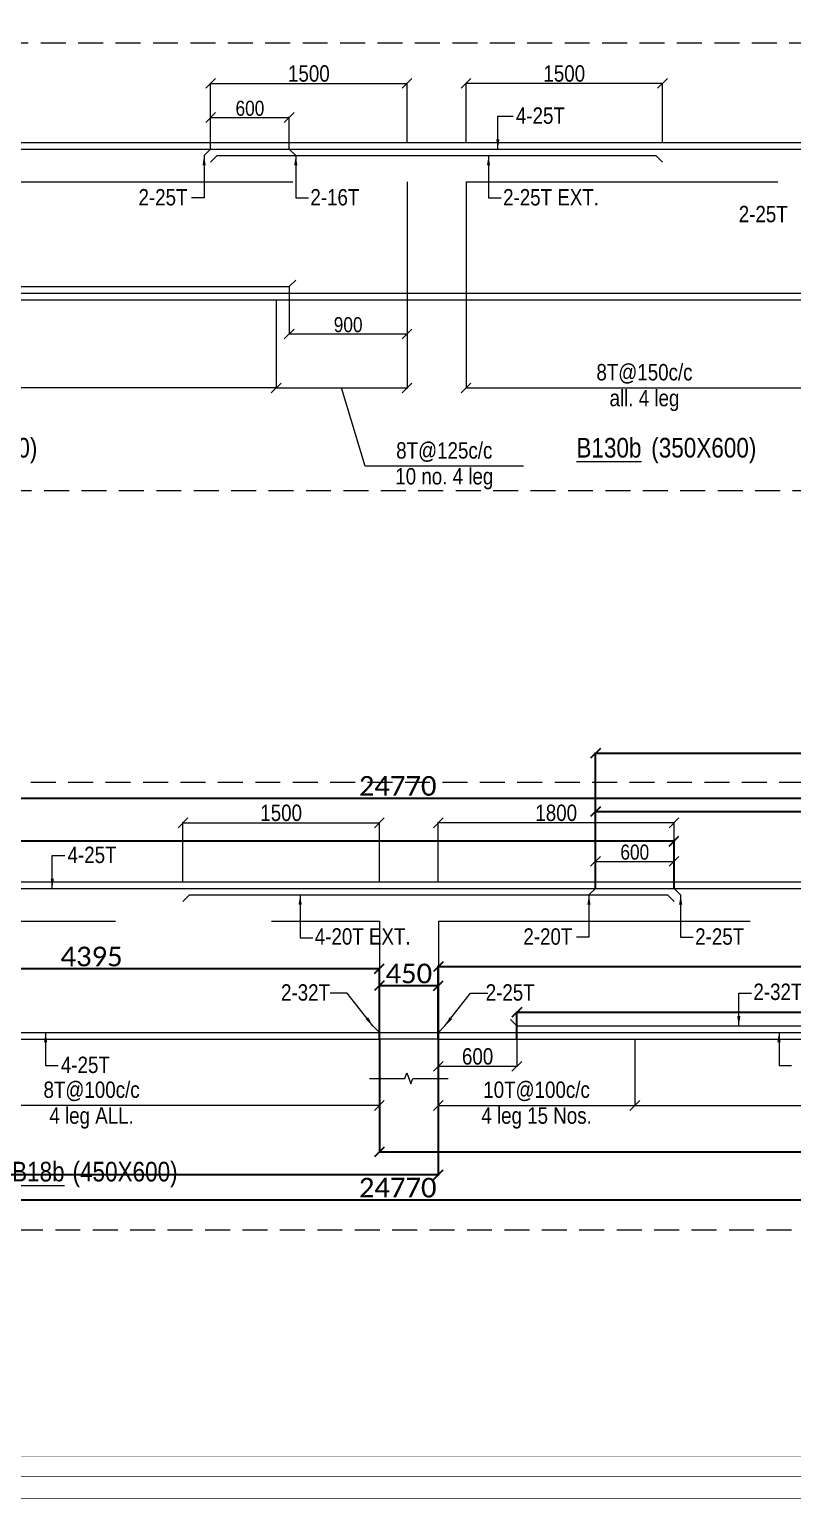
# Model space of a CAD drawing. Header units: millimetres. Extents: x 1112055 to 3390982, y -148532 to 766891.
# Drawn here: x 2976040 to 2987695, y -64434 to -42008 of the extents above; entities that cross this region are included whole.
import ezdxf
from ezdxf.enums import TextEntityAlignment as Align

# ---------------------------------------------------------------- set-up
doc = ezdxf.new("R2010")
doc.units = ezdxf.units.MM
doc.header["$PDMODE"] = 35
doc.header["$PDSIZE"] = -25
doc.linetypes.add('Hidden', pattern=[9.525, 6.35, -3.175])
for name, color, linetype, lineweight in [('B BEAM', 148, 'Continuous', 13), ('B BEAM IN LINE', 250, 'Continuous', 0), ('B STEEL', 34, 'Continuous', 15), ('B STEEL DIM', 216, 'Continuous', 13), ('B STEEL TEXT', 7, 'Continuous', 15), ('B STIRRUPS', 139, 'Continuous', 13), ('B TITLE BLOCK', 250, 'Continuous', 0), ('B-BEAM DOT', 251, 'Hidden', 9), ('B-BEAM NO', 215, 'Continuous', 18), ('B-COL', 1, 'Continuous', 35)]:
    doc.layers.add(name, color=color, linetype=linetype, lineweight=lineweight)
doc.styles.add('Cali', font='calibri.ttf')
doc.styles.add('SWINC', font='swissc.ttf')
doc.dimstyles.new('BHOOMI', dxfattribs={"dimtxt": 230, "dimasz": 150, "dimexe": 10, "dimexo": 0, "dimgap": 25, "dimtad": 1, "dimdec": 0, "dimzin": 0, "dimdsep": 46, "dimtxsty": 'SWINC', "dimblk": 'OBLIQUE', "dimcen": 0.09, "dimclrd": 250, "dimclre": 250, "dimclrt": 256, "dimaunit": 1, "dimadec": 3, "dimazin": 0, "dimtfac": 1, "dimtdec": 0, "dimtofl": 0, "dimtmove": 1, "dimatfit": 3, "dimfxl": 100, "dimtolj": 1, "dimtzin": 0, "dimlwd": 9, "dimlwe": 5, "dimarcsym": 0})

# ---------------------------------------------------------------- blocks, each defined once
blk = doc.blocks.new('_Oblique')
at = {"color": 0, "linetype": 'ByBlock', "lineweight": -2}
blk.add_line((-0.5, -0.5), (0.5, 0.5), dxfattribs=at)
blk = doc.blocks.new('*D6064')
at = {"layer": 'B STEEL DIM', "lineweight": 5, "transparency": 16777216}
for p, q in [((2978385, -55019), (2978385, -54108)), ((2981385, -55019), (2981385, -54108))]:
    blk.add_line(p, q, dxfattribs=at)
at = {"layer": 'B STEEL DIM', "lineweight": 9, "transparency": 16777216}
blk.add_line((2978385, -54118), (2981385, -54118), dxfattribs=at)
at = {"layer": 'Defpoints', "color": 0, "lineweight": 40, "transparency": 16777216}
for p in [(2981385, -54118), (2978385, -55019), (2981385, -55019)]:
    blk.add_point(p, dxfattribs=at)
at = {"layer": 'B STEEL DIM', "lineweight": 9, "transparency": 16777216, "xscale": 150, "yscale": 150, "zscale": 150, "rotation": 180}
blk.add_blockref('_Oblique', (2978385, -54118), dxfattribs=at)
at = {"layer": 'B STEEL DIM', "lineweight": 9, "transparency": 16777216, "xscale": 150, "yscale": 150, "zscale": 150}
blk.add_blockref('_Oblique', (2981385, -54118), dxfattribs=at)
at = {"layer": 'B STEEL DIM', "transparency": 16777216, "insert": (2979885, -53968), "char_height": 250, "attachment_point": 5, "style": 'SWINC'}
blk.add_mtext('\\A1;1500', dxfattribs=at)
blk = doc.blocks.new('*D6065')
at = {"layer": 'B STEEL DIM', "lineweight": 5, "transparency": 16777216}
for p, q in [((2982285, -55019), (2982285, -54108)), ((2985885, -55019), (2985885, -54108))]:
    blk.add_line(p, q, dxfattribs=at)
at = {"layer": 'B STEEL DIM', "lineweight": 9, "transparency": 16777216}
blk.add_line((2985885, -54118), (2982285, -54118), dxfattribs=at)
at = {"layer": 'Defpoints', "color": 0, "lineweight": 40, "transparency": 16777216}
for p in [(2982285, -54118), (2982285, -55019), (2985885, -55019)]:
    blk.add_point(p, dxfattribs=at)
at = {"layer": 'B STEEL DIM', "lineweight": 9, "transparency": 16777216, "xscale": 150, "yscale": 150, "zscale": 150, "rotation": 180}
blk.add_blockref('_Oblique', (2982285, -54118), dxfattribs=at)
at = {"layer": 'B STEEL DIM', "lineweight": 9, "transparency": 16777216, "xscale": 150, "yscale": 150, "zscale": 150}
blk.add_blockref('_Oblique', (2985885, -54118), dxfattribs=at)
at = {"layer": 'B STEEL DIM', "transparency": 16777216, "insert": (2984085, -53968), "char_height": 250, "attachment_point": 5, "style": 'SWINC'}
blk.add_mtext('\\A1;1800', dxfattribs=at)
blk = doc.blocks.new('*D6066')
at = {"layer": 'B STEEL DIM', "lineweight": 5, "transparency": 16777216}
for p, q in [((2984685, -55119), (2984685, -54698)), ((2985885, -55119), (2985885, -54698))]:
    blk.add_line(p, q, dxfattribs=at)
at = {"layer": 'B STEEL DIM', "lineweight": 9, "transparency": 16777216}
blk.add_line((2984685, -54708), (2985885, -54708), dxfattribs=at)
at = {"layer": 'Defpoints', "color": 0, "lineweight": 40, "transparency": 16777216}
for p in [(2985885, -54708), (2984685, -55119), (2985885, -55119)]:
    blk.add_point(p, dxfattribs=at)
at = {"layer": 'B STEEL DIM', "lineweight": 9, "transparency": 16777216, "xscale": 150, "yscale": 150, "zscale": 150, "rotation": 180}
blk.add_blockref('_Oblique', (2984685, -54708), dxfattribs=at)
at = {"layer": 'B STEEL DIM', "lineweight": 9, "transparency": 16777216, "xscale": 150, "yscale": 150, "zscale": 150}
blk.add_blockref('_Oblique', (2985885, -54708), dxfattribs=at)
at = {"layer": 'B STEEL DIM', "transparency": 16777216, "insert": (2985285, -54568), "char_height": 230, "attachment_point": 5, "style": 'SWINC'}
blk.add_mtext('\\A1;600', dxfattribs=at)
blk = doc.blocks.new('*D6561')
at = {"layer": 'B STEEL DIM', "lineweight": 5, "transparency": 16777216}
for p, q in [((2983485, -57219), (2983485, -57846)), ((2982285, -57419), (2982285, -57846))]:
    blk.add_line(p, q, dxfattribs=at)
at = {"layer": 'B STEEL DIM', "lineweight": 9, "transparency": 16777216}
blk.add_line((2983485, -57836), (2982285, -57836), dxfattribs=at)
at = {"layer": 'Defpoints', "color": 0, "lineweight": 40, "transparency": 16777216}
for p in [(2983485, -57219), (2982285, -57419), (2982285, -57836)]:
    blk.add_point(p, dxfattribs=at)
at = {"layer": 'B STEEL DIM', "lineweight": 9, "transparency": 16777216, "xscale": 150, "yscale": 150, "zscale": 150, "rotation": 180}
blk.add_blockref('_Oblique', (2982285, -57836), dxfattribs=at)
at = {"layer": 'B STEEL DIM', "lineweight": 9, "transparency": 16777216, "xscale": 150, "yscale": 150, "zscale": 150}
blk.add_blockref('_Oblique', (2983485, -57836), dxfattribs=at)
at = {"layer": 'B STEEL DIM', "transparency": 16777216, "insert": (2982885, -57686), "char_height": 250, "attachment_point": 5, "style": 'SWINC'}
blk.add_mtext('\\A1;600', dxfattribs=at)
blk = doc.blocks.new('*D6568')
at = {"layer": 'B STIRRUPS', "color": 250, "lineweight": 0, "transparency": 16777216}
for p, q in [((2985285, -57419), (2985285, -58443)), ((2992985, -57419), (2992985, -58443)), ((2985285, -58433), (2992985, -58433))]:
    blk.add_line(p, q, dxfattribs=at)
at = {"layer": 'Defpoints', "color": 0, "lineweight": 40, "transparency": 16777216}
for p in [(2985285, -57419), (2992985, -57419), (2992985, -58433)]:
    blk.add_point(p, dxfattribs=at)
at = {"layer": 'B STIRRUPS', "color": 250, "lineweight": 0, "transparency": 16777216, "xscale": 150, "yscale": 150, "zscale": 150, "rotation": 180}
blk.add_blockref('_Oblique', (2985285, -58433), dxfattribs=at)
at = {"layer": 'B STIRRUPS', "color": 250, "lineweight": 0, "transparency": 16777216, "xscale": 150, "yscale": 150, "zscale": 150}
blk.add_blockref('_Oblique', (2992985, -58433), dxfattribs=at)
at = {"layer": 'B STIRRUPS', "transparency": 16777216, "char_height": 250, "attachment_point": 5, "style": 'SWINC'}
for s, insert in [('\\A1;10T@150c/c', (2989135, -58218)), ('4- Legg. Rest.', (2989135, -58625))]:
    blk.add_mtext(s, dxfattribs=dict(at, insert=insert))
blk = doc.blocks.new('*D6569')
at = {"layer": 'B STIRRUPS', "color": 250, "lineweight": 0, "transparency": 16777216}
for p, q in [((2982285, -57419), (2982285, -58443)), ((2985285, -57419), (2985285, -58443)), ((2982285, -58433), (2985285, -58433))]:
    blk.add_line(p, q, dxfattribs=at)
at = {"layer": 'Defpoints', "color": 0, "lineweight": 40, "transparency": 16777216}
for p in [(2982285, -57419), (2985285, -57419), (2985285, -58433)]:
    blk.add_point(p, dxfattribs=at)
at = {"layer": 'B STIRRUPS', "color": 250, "lineweight": 0, "transparency": 16777216, "xscale": 150, "yscale": 150, "zscale": 150, "rotation": 180}
blk.add_blockref('_Oblique', (2982285, -58433), dxfattribs=at)
at = {"layer": 'B STIRRUPS', "color": 250, "lineweight": 0, "transparency": 16777216, "xscale": 150, "yscale": 150, "zscale": 150}
blk.add_blockref('_Oblique', (2985285, -58433), dxfattribs=at)
at = {"layer": 'B STIRRUPS', "transparency": 16777216, "char_height": 250, "attachment_point": 5, "style": 'SWINC'}
for s, insert in [('\\A1;10T@100c/c', (2983785, -58218)), ('4 leg 15 Nos.', (2983785, -58625))]:
    blk.add_mtext(s, dxfattribs=dict(at, insert=insert))
blk = doc.blocks.new('*D6571')
at = {"layer": 'B STIRRUPS', "color": 250, "lineweight": 0, "transparency": 16777216}
for p, q in [((2972595, -57419), (2972595, -58443)), ((2981385, -57419), (2981385, -58443)), ((2981385, -58433), (2972595, -58433))]:
    blk.add_line(p, q, dxfattribs=at)
at = {"layer": 'Defpoints', "color": 0, "lineweight": 40, "transparency": 16777216}
for p in [(2972595, -57419), (2981385, -57419), (2972595, -58433)]:
    blk.add_point(p, dxfattribs=at)
at = {"layer": 'B STIRRUPS', "color": 250, "lineweight": 0, "transparency": 16777216, "xscale": 150, "yscale": 150, "zscale": 150, "rotation": 180}
blk.add_blockref('_Oblique', (2972595, -58433), dxfattribs=at)
at = {"layer": 'B STIRRUPS', "color": 250, "lineweight": 0, "transparency": 16777216, "xscale": 150, "yscale": 150, "zscale": 150}
blk.add_blockref('_Oblique', (2981385, -58433), dxfattribs=at)
at = {"layer": 'B STIRRUPS', "transparency": 16777216, "char_height": 250, "attachment_point": 5, "style": 'SWINC'}
for s, insert in [('\\A1;8T@100c/c', (2976990, -58218)), ('4 leg ALL.', (2976990, -58625))]:
    blk.add_mtext(s, dxfattribs=dict(at, insert=insert))
blk = doc.blocks.new('*D6592')
at = {"layer": 'B STEEL DIM', "lineweight": 5, "transparency": 16777216}
for p, q in [((2980008, -45934), (2980008, -46667)), ((2981808, -46134), (2981808, -46667))]:
    blk.add_line(p, q, dxfattribs=at)
at = {"layer": 'B STEEL DIM', "lineweight": 9, "transparency": 16777216}
blk.add_line((2980008, -46657), (2981808, -46657), dxfattribs=at)
at = {"layer": 'Defpoints', "color": 0, "lineweight": 40, "transparency": 16777216}
for p in [(2980008, -45934), (2981808, -46134), (2981808, -46657)]:
    blk.add_point(p, dxfattribs=at)
at = {"layer": 'B STEEL DIM', "lineweight": 9, "transparency": 16777216, "xscale": 150, "yscale": 150, "zscale": 150, "rotation": 180}
blk.add_blockref('_Oblique', (2980008, -46657), dxfattribs=at)
at = {"layer": 'B STEEL DIM', "lineweight": 9, "transparency": 16777216, "xscale": 150, "yscale": 150, "zscale": 150}
blk.add_blockref('_Oblique', (2981808, -46657), dxfattribs=at)
at = {"layer": 'B STEEL DIM', "transparency": 16777216, "insert": (2980908, -46517), "char_height": 230, "attachment_point": 5, "style": 'SWINC'}
blk.add_mtext('\\A1;900', dxfattribs=at)
blk = doc.blocks.new('*D6596')
at = {"layer": 'B STEEL DIM', "lineweight": 5, "transparency": 16777216}
for p, q in [((2978808, -43735), (2978808, -42823)), ((2981808, -43735), (2981808, -42823))]:
    blk.add_line(p, q, dxfattribs=at)
at = {"layer": 'B STEEL DIM', "lineweight": 9, "transparency": 16777216}
blk.add_line((2978808, -42833), (2981808, -42833), dxfattribs=at)
at = {"layer": 'Defpoints', "color": 0, "lineweight": 40, "transparency": 16777216}
for p in [(2981808, -42833), (2978808, -43735), (2981808, -43735)]:
    blk.add_point(p, dxfattribs=at)
at = {"layer": 'B STEEL DIM', "lineweight": 9, "transparency": 16777216, "xscale": 150, "yscale": 150, "zscale": 150, "rotation": 180}
blk.add_blockref('_Oblique', (2978808, -42833), dxfattribs=at)
at = {"layer": 'B STEEL DIM', "lineweight": 9, "transparency": 16777216, "xscale": 150, "yscale": 150, "zscale": 150}
blk.add_blockref('_Oblique', (2981808, -42833), dxfattribs=at)
at = {"layer": 'B STEEL DIM', "transparency": 16777216, "insert": (2980308, -42683), "char_height": 250, "attachment_point": 5, "style": 'SWINC'}
blk.add_mtext('\\A1;1500', dxfattribs=at)
blk = doc.blocks.new('*D6597')
at = {"layer": 'B STEEL DIM', "lineweight": 5, "transparency": 16777216}
for p, q in [((2978808, -43835), (2978808, -43344)), ((2980008, -43835), (2980008, -43344))]:
    blk.add_line(p, q, dxfattribs=at)
at = {"layer": 'B STEEL DIM', "lineweight": 9, "transparency": 16777216}
blk.add_line((2978808, -43354), (2980008, -43354), dxfattribs=at)
at = {"layer": 'Defpoints', "color": 0, "lineweight": 40, "transparency": 16777216}
for p in [(2980008, -43354), (2978808, -43835), (2980008, -43835)]:
    blk.add_point(p, dxfattribs=at)
at = {"layer": 'B STEEL DIM', "lineweight": 9, "transparency": 16777216, "xscale": 150, "yscale": 150, "zscale": 150, "rotation": 180}
blk.add_blockref('_Oblique', (2978808, -43354), dxfattribs=at)
at = {"layer": 'B STEEL DIM', "lineweight": 9, "transparency": 16777216, "xscale": 150, "yscale": 150, "zscale": 150}
blk.add_blockref('_Oblique', (2980008, -43354), dxfattribs=at)
at = {"layer": 'B STEEL DIM', "transparency": 16777216, "insert": (2979408, -43214), "char_height": 230, "attachment_point": 5, "style": 'SWINC'}
blk.add_mtext('\\A1;600', dxfattribs=at)
blk = doc.blocks.new('*D6608')
at = {"layer": 'B STIRRUPS', "color": 250, "lineweight": 0, "transparency": 16777216}
for p, q in [((2979808, -46135), (2979808, -47492)), ((2981808, -46135), (2981808, -47492)), ((2979808, -47482), (2981808, -47482)), ((2981167, -48676), (2980808, -47482)), ((2983586, -48676), (2981167, -48676))]:
    blk.add_line(p, q, dxfattribs=at)
at = {"layer": 'Defpoints', "color": 0, "lineweight": 40, "transparency": 16777216}
for p in [(2979808, -46135), (2981808, -46135), (2981808, -47482)]:
    blk.add_point(p, dxfattribs=at)
at = {"layer": 'B STIRRUPS', "color": 250, "lineweight": 0, "transparency": 16777216, "xscale": 150, "yscale": 150, "zscale": 150, "rotation": 180}
blk.add_blockref('_Oblique', (2979808, -47482), dxfattribs=at)
at = {"layer": 'B STIRRUPS', "color": 250, "lineweight": 0, "transparency": 16777216, "xscale": 150, "yscale": 150, "zscale": 150}
blk.add_blockref('_Oblique', (2981808, -47482), dxfattribs=at)
at = {"layer": 'B STIRRUPS', "transparency": 16777216, "char_height": 250, "attachment_point": 5, "style": 'SWINC'}
for s, insert in [('\\A1;8T@125c/c', (2982376, -48460)), ('10 no. 4 leg', (2982376, -48867))]:
    blk.add_mtext(s, dxfattribs=dict(at, insert=insert))
blk = doc.blocks.new('*D6609')
at = {"layer": 'B STIRRUPS', "color": 250, "lineweight": 0, "transparency": 16777216}
for p, q in [((2970156, -46135), (2970156, -47492)), ((2979808, -46135), (2979808, -47492)), ((2979808, -47482), (2970156, -47482))]:
    blk.add_line(p, q, dxfattribs=at)
at = {"layer": 'Defpoints', "color": 0, "lineweight": 40, "transparency": 16777216}
for p in [(2970156, -46135), (2979808, -46135), (2970156, -47482)]:
    blk.add_point(p, dxfattribs=at)
at = {"layer": 'B STIRRUPS', "color": 250, "lineweight": 0, "transparency": 16777216, "xscale": 150, "yscale": 150, "zscale": 150, "rotation": 180}
blk.add_blockref('_Oblique', (2970156, -47482), dxfattribs=at)
at = {"layer": 'B STIRRUPS', "color": 250, "lineweight": 0, "transparency": 16777216, "xscale": 150, "yscale": 150, "zscale": 150}
blk.add_blockref('_Oblique', (2979808, -47482), dxfattribs=at)
at = {"layer": 'B STIRRUPS', "transparency": 16777216, "char_height": 250, "attachment_point": 5, "style": 'SWINC'}
for s, insert in [('\\A1;8T@200c/c', (2974982, -47266)), ('rest. 4 leg', (2974982, -47673))]:
    blk.add_mtext(s, dxfattribs=dict(at, insert=insert))
blk = doc.blocks.new('*D6610')
at = {"layer": 'B STIRRUPS', "color": 250, "lineweight": 0, "transparency": 16777216}
for p, q in [((2982708, -46135), (2982708, -47492)), ((2988158, -46135), (2988158, -47492)), ((2982708, -47482), (2988158, -47482))]:
    blk.add_line(p, q, dxfattribs=at)
at = {"layer": 'Defpoints', "color": 0, "lineweight": 40, "transparency": 16777216}
for p in [(2982708, -46135), (2988158, -46135), (2988158, -47482)]:
    blk.add_point(p, dxfattribs=at)
at = {"layer": 'B STIRRUPS', "color": 250, "lineweight": 0, "transparency": 16777216, "xscale": 150, "yscale": 150, "zscale": 150, "rotation": 180}
blk.add_blockref('_Oblique', (2982708, -47482), dxfattribs=at)
at = {"layer": 'B STIRRUPS', "color": 250, "lineweight": 0, "transparency": 16777216, "xscale": 150, "yscale": 150, "zscale": 150}
blk.add_blockref('_Oblique', (2988158, -47482), dxfattribs=at)
at = {"layer": 'B STIRRUPS', "transparency": 16777216, "char_height": 250, "attachment_point": 5, "style": 'SWINC'}
for s, insert in [('\\A1;8T@150c/c', (2985433, -47266)), ('all. 4 leg', (2985433, -47673))]:
    blk.add_mtext(s, dxfattribs=dict(at, insert=insert))
blk = doc.blocks.new('*D6611')
at = {"layer": 'B STEEL DIM', "lineweight": 5, "transparency": 16777216}
for p, q in [((2982708, -43735), (2982708, -42823)), ((2985708, -43735), (2985708, -42823))]:
    blk.add_line(p, q, dxfattribs=at)
at = {"layer": 'B STEEL DIM', "lineweight": 9, "transparency": 16777216}
blk.add_line((2985708, -42833), (2982708, -42833), dxfattribs=at)
at = {"layer": 'Defpoints', "color": 0, "lineweight": 40, "transparency": 16777216}
for p in [(2982708, -42833), (2982708, -43735), (2985708, -43735)]:
    blk.add_point(p, dxfattribs=at)
at = {"layer": 'B STEEL DIM', "lineweight": 9, "transparency": 16777216, "xscale": 150, "yscale": 150, "zscale": 150, "rotation": 180}
blk.add_blockref('_Oblique', (2982708, -42833), dxfattribs=at)
at = {"layer": 'B STEEL DIM', "lineweight": 9, "transparency": 16777216, "xscale": 150, "yscale": 150, "zscale": 150}
blk.add_blockref('_Oblique', (2985708, -42833), dxfattribs=at)
at = {"layer": 'B STEEL DIM', "transparency": 16777216, "insert": (2984208, -42683), "char_height": 250, "attachment_point": 5, "style": 'SWINC'}
blk.add_mtext('\\A1;1500', dxfattribs=at)
blk = doc.blocks.new('*D6317')
at = {"layer": 'Defpoints', "color": 3, "linetype": 'Hidden', "lineweight": 30, "ltscale": 1000, "transparency": 16777216}
for p, q in [((2956895, -57419), (2956895, -59883)), ((3006435, -57419), (3006435, -59883))]:
    blk.add_line(p, q, dxfattribs=at)
at = {"layer": 'Defpoints', "color": 3, "lineweight": 30, "ltscale": 1000, "transparency": 16777216}
blk.add_line((2956895, -59873), (3006435, -59873), dxfattribs=at)
at = {"layer": 'Defpoints', "color": 0, "lineweight": 40, "transparency": 16777216}
for p in [(2956895, -57419), (3006435, -57419), (3006435, -59873)]:
    blk.add_point(p, dxfattribs=at)
at = {"layer": 'Defpoints', "color": 3, "lineweight": 30, "transparency": 16777216, "xscale": 150, "yscale": 150, "zscale": 150, "rotation": 180}
blk.add_blockref('_Oblique', (2956895, -59873), dxfattribs=at)
at = {"layer": 'Defpoints', "color": 3, "lineweight": 30, "transparency": 16777216, "xscale": 150, "yscale": 150, "zscale": 150}
blk.add_blockref('_Oblique', (3006435, -59873), dxfattribs=at)
at = {"layer": 'Defpoints', "color": 3, "lineweight": 50, "transparency": 16777216, "insert": (2981665, -59689), "char_height": 300, "attachment_point": 5, "style": 'Cali'}
blk.add_mtext('\\A1;24770', dxfattribs=at)
blk = doc.blocks.new('*D6322')
at = {"layer": 'Defpoints', "color": 3, "linetype": 'Hidden', "lineweight": 30, "ltscale": 1000, "transparency": 16777216}
for p, q in [((2972595, -57419), (2972595, -56335)), ((2981385, -57419), (2981385, -56335))]:
    blk.add_line(p, q, dxfattribs=at)
at = {"layer": 'Defpoints', "color": 3, "lineweight": 30, "ltscale": 1000, "transparency": 16777216}
blk.add_line((2972595, -56345), (2981385, -56345), dxfattribs=at)
at = {"layer": 'Defpoints', "color": 0, "lineweight": 40, "transparency": 16777216}
for p in [(2981385, -56345), (2972595, -57419), (2981385, -57419)]:
    blk.add_point(p, dxfattribs=at)
at = {"layer": 'Defpoints', "color": 3, "lineweight": 30, "transparency": 16777216, "xscale": 150, "yscale": 150, "zscale": 150, "rotation": 180}
blk.add_blockref('_Oblique', (2972595, -56345), dxfattribs=at)
at = {"layer": 'Defpoints', "color": 3, "lineweight": 30, "transparency": 16777216, "xscale": 150, "yscale": 150, "zscale": 150}
blk.add_blockref('_Oblique', (2981385, -56345), dxfattribs=at)
at = {"layer": 'Defpoints', "color": 3, "lineweight": 50, "transparency": 16777216, "insert": (2976990, -56161), "char_height": 300, "attachment_point": 5, "style": 'Cali'}
blk.add_mtext('\\A1;4395', dxfattribs=at)
blk = doc.blocks.new('*D6323')
at = {"layer": 'Defpoints', "color": 3, "linetype": 'Hidden', "lineweight": 30, "ltscale": 1000, "transparency": 16777216}
for p, q in [((2956895, -57419), (2956895, -59500)), ((2982285, -57419), (2982285, -59500))]:
    blk.add_line(p, q, dxfattribs=at)
at = {"layer": 'Defpoints', "color": 3, "lineweight": 30, "ltscale": 1000, "transparency": 16777216}
blk.add_line((2982285, -59490), (2956895, -59490), dxfattribs=at)
at = {"layer": 'Defpoints', "color": 0, "lineweight": 40, "transparency": 16777216}
for p in [(2956895, -57419), (2982285, -57419), (2956895, -59490)]:
    blk.add_point(p, dxfattribs=at)
at = {"layer": 'Defpoints', "color": 3, "lineweight": 30, "transparency": 16777216, "xscale": 150, "yscale": 150, "zscale": 150, "rotation": 180}
blk.add_blockref('_Oblique', (2956895, -59490), dxfattribs=at)
at = {"layer": 'Defpoints', "color": 3, "lineweight": 30, "transparency": 16777216, "xscale": 150, "yscale": 150, "zscale": 150}
blk.add_blockref('_Oblique', (2982285, -59490), dxfattribs=at)
at = {"layer": 'Defpoints', "color": 3, "lineweight": 50, "transparency": 16777216, "insert": (2969590, -59307), "char_height": 300, "attachment_point": 5, "style": 'Cali'}
blk.add_mtext('\\A1;12695', dxfattribs=at)
blk = doc.blocks.new('*D6324')
at = {"layer": 'Defpoints', "color": 3, "linetype": 'Hidden', "lineweight": 30, "ltscale": 1000, "transparency": 16777216}
for p, q in [((2981385, -57419), (2981385, -59153)), ((3006435, -57419), (3006435, -59153))]:
    blk.add_line(p, q, dxfattribs=at)
at = {"layer": 'Defpoints', "color": 3, "lineweight": 30, "ltscale": 1000, "transparency": 16777216}
blk.add_line((2981385, -59143), (3006435, -59143), dxfattribs=at)
at = {"layer": 'Defpoints', "color": 0, "lineweight": 40, "transparency": 16777216}
for p in [(2981385, -57419), (3006435, -57419), (3006435, -59143)]:
    blk.add_point(p, dxfattribs=at)
at = {"layer": 'Defpoints', "color": 3, "lineweight": 30, "transparency": 16777216, "xscale": 150, "yscale": 150, "zscale": 150, "rotation": 180}
blk.add_blockref('_Oblique', (2981385, -59143), dxfattribs=at)
at = {"layer": 'Defpoints', "color": 3, "lineweight": 30, "transparency": 16777216, "xscale": 150, "yscale": 150, "zscale": 150}
blk.add_blockref('_Oblique', (3006435, -59143), dxfattribs=at)
at = {"layer": 'Defpoints', "color": 3, "lineweight": 50, "transparency": 16777216, "insert": (2993910, -58959), "char_height": 300, "attachment_point": 5, "style": 'Cali'}
blk.add_mtext('\\A1;12525', dxfattribs=at)
blk = doc.blocks.new('*D6325')
at = {"layer": 'Defpoints', "color": 3, "linetype": 'Hidden', "lineweight": 30, "ltscale": 1000, "transparency": 16777216}
for p, q in [((2981385, -57419), (2981385, -56594)), ((2982285, -57419), (2982285, -56594))]:
    blk.add_line(p, q, dxfattribs=at)
at = {"layer": 'Defpoints', "color": 3, "lineweight": 30, "ltscale": 1000, "transparency": 16777216}
blk.add_line((2981385, -56604), (2982285, -56604), dxfattribs=at)
at = {"layer": 'Defpoints', "color": 0, "lineweight": 40, "transparency": 16777216}
for p in [(2982285, -56604), (2981385, -57419), (2982285, -57419)]:
    blk.add_point(p, dxfattribs=at)
at = {"layer": 'Defpoints', "color": 3, "lineweight": 30, "transparency": 16777216, "xscale": 150, "yscale": 150, "zscale": 150, "rotation": 180}
blk.add_blockref('_Oblique', (2981385, -56604), dxfattribs=at)
at = {"layer": 'Defpoints', "color": 3, "lineweight": 30, "transparency": 16777216, "xscale": 150, "yscale": 150, "zscale": 150}
blk.add_blockref('_Oblique', (2982285, -56604), dxfattribs=at)
at = {"layer": 'Defpoints', "color": 3, "lineweight": 50, "transparency": 16777216, "insert": (2981835, -56420), "char_height": 300, "attachment_point": 5, "style": 'Cali'}
blk.add_mtext('\\A1;450', dxfattribs=at)
blk = doc.blocks.new('*D6326')
at = {"layer": 'Defpoints', "color": 3, "linetype": 'Hidden', "lineweight": 30, "ltscale": 1000, "transparency": 16777216}
for p, q in [((2982285, -57419), (2982285, -56304)), ((2995985, -57419), (2995985, -56304))]:
    blk.add_line(p, q, dxfattribs=at)
at = {"layer": 'Defpoints', "color": 3, "lineweight": 30, "ltscale": 1000, "transparency": 16777216}
blk.add_line((2982285, -56314), (2995985, -56314), dxfattribs=at)
at = {"layer": 'Defpoints', "color": 0, "lineweight": 40, "transparency": 16777216}
for p in [(2995985, -56314), (2982285, -57419), (2995985, -57419)]:
    blk.add_point(p, dxfattribs=at)
at = {"layer": 'Defpoints', "color": 3, "lineweight": 30, "transparency": 16777216, "xscale": 150, "yscale": 150, "zscale": 150, "rotation": 180}
blk.add_blockref('_Oblique', (2982285, -56314), dxfattribs=at)
at = {"layer": 'Defpoints', "color": 3, "lineweight": 30, "transparency": 16777216, "xscale": 150, "yscale": 150, "zscale": 150}
blk.add_blockref('_Oblique', (2995985, -56314), dxfattribs=at)
at = {"layer": 'Defpoints', "color": 3, "lineweight": 50, "transparency": 16777216, "insert": (2989135, -56130), "char_height": 300, "attachment_point": 5, "style": 'Cali'}
blk.add_mtext('\\A1;6850', dxfattribs=at)
blk = doc.blocks.new('*D6327')
at = {"layer": 'Defpoints', "color": 3, "linetype": 'Hidden', "lineweight": 30, "ltscale": 1000, "transparency": 16777216}
for p, q in [((2983485, -57419), (2983485, -57002)), ((2994785, -57419), (2994785, -57002))]:
    blk.add_line(p, q, dxfattribs=at)
at = {"layer": 'Defpoints', "color": 3, "lineweight": 30, "ltscale": 1000, "transparency": 16777216}
blk.add_line((2994785, -57012), (2983485, -57012), dxfattribs=at)
at = {"layer": 'Defpoints', "color": 0, "lineweight": 40, "transparency": 16777216}
for p in [(2983485, -57012), (2983485, -57419), (2994785, -57419)]:
    blk.add_point(p, dxfattribs=at)
at = {"layer": 'Defpoints', "color": 3, "lineweight": 30, "transparency": 16777216, "xscale": 150, "yscale": 150, "zscale": 150, "rotation": 180}
blk.add_blockref('_Oblique', (2983485, -57012), dxfattribs=at)
at = {"layer": 'Defpoints', "color": 3, "lineweight": 30, "transparency": 16777216, "xscale": 150, "yscale": 150, "zscale": 150}
blk.add_blockref('_Oblique', (2994785, -57012), dxfattribs=at)
at = {"layer": 'Defpoints', "color": 3, "lineweight": 50, "transparency": 16777216, "insert": (2989135, -56828), "char_height": 300, "attachment_point": 5, "style": 'Cali'}
blk.add_mtext('\\A1;5650', dxfattribs=at)
blk = doc.blocks.new('*D6331')
at = {"layer": 'Defpoints', "color": 3, "linetype": 'Hidden', "lineweight": 30, "ltscale": 1000, "transparency": 16777216}
for p, q in [((2956895, -55019), (2956895, -53731)), ((3006435, -55019), (3006435, -53731))]:
    blk.add_line(p, q, dxfattribs=at)
at = {"layer": 'Defpoints', "color": 3, "lineweight": 30, "ltscale": 1000, "transparency": 16777216}
blk.add_line((2956895, -53741), (3006435, -53741), dxfattribs=at)
at = {"layer": 'Defpoints', "color": 0, "lineweight": 40, "transparency": 16777216}
for p in [(3006435, -53741), (2956895, -55019), (3006435, -55019)]:
    blk.add_point(p, dxfattribs=at)
at = {"layer": 'Defpoints', "color": 3, "lineweight": 30, "transparency": 16777216, "xscale": 150, "yscale": 150, "zscale": 150, "rotation": 180}
blk.add_blockref('_Oblique', (2956895, -53741), dxfattribs=at)
at = {"layer": 'Defpoints', "color": 3, "lineweight": 30, "transparency": 16777216, "xscale": 150, "yscale": 150, "zscale": 150}
blk.add_blockref('_Oblique', (3006435, -53741), dxfattribs=at)
at = {"layer": 'Defpoints', "color": 3, "lineweight": 50, "transparency": 16777216, "insert": (2981665, -53557), "char_height": 300, "attachment_point": 5, "style": 'Cali'}
blk.add_mtext('\\A1;24770', dxfattribs=at)
blk = doc.blocks.new('*D6332')
at = {"layer": 'Defpoints', "color": 3, "linetype": 'Hidden', "lineweight": 30, "ltscale": 1000, "transparency": 16777216}
for p, q in [((2984685, -55019), (2984685, -53939)), ((2993585, -55019), (2993585, -53939))]:
    blk.add_line(p, q, dxfattribs=at)
at = {"layer": 'Defpoints', "color": 3, "lineweight": 30, "ltscale": 1000, "transparency": 16777216}
blk.add_line((2993585, -53949), (2984685, -53949), dxfattribs=at)
at = {"layer": 'Defpoints', "color": 0, "lineweight": 40, "transparency": 16777216}
for p in [(2984685, -53949), (2984685, -55019), (2993585, -55019)]:
    blk.add_point(p, dxfattribs=at)
at = {"layer": 'Defpoints', "color": 3, "lineweight": 30, "transparency": 16777216, "xscale": 150, "yscale": 150, "zscale": 150, "rotation": 180}
blk.add_blockref('_Oblique', (2984685, -53949), dxfattribs=at)
at = {"layer": 'Defpoints', "color": 3, "lineweight": 30, "transparency": 16777216, "xscale": 150, "yscale": 150, "zscale": 150}
blk.add_blockref('_Oblique', (2993585, -53949), dxfattribs=at)
at = {"layer": 'Defpoints', "color": 3, "lineweight": 50, "transparency": 16777216, "insert": (2989135, -53765), "char_height": 300, "attachment_point": 5, "style": 'Cali'}
blk.add_mtext('\\A1;4450', dxfattribs=at)
blk = doc.blocks.new('*D6357')
at = {"layer": 'Defpoints', "color": 3, "linetype": 'Hidden', "lineweight": 30, "ltscale": 1000, "transparency": 16777216}
for p, q in [((2956895, -55119), (2956895, -54390)), ((2985885, -55119), (2985885, -54390))]:
    blk.add_line(p, q, dxfattribs=at)
at = {"layer": 'Defpoints', "color": 3, "lineweight": 30, "ltscale": 1000, "transparency": 16777216}
blk.add_line((2985885, -54400), (2956895, -54400), dxfattribs=at)
at = {"layer": 'Defpoints', "color": 0, "lineweight": 40, "transparency": 16777216}
for p in [(2956895, -54400), (2956895, -55119), (2985885, -55119)]:
    blk.add_point(p, dxfattribs=at)
at = {"layer": 'Defpoints', "color": 3, "lineweight": 30, "transparency": 16777216, "xscale": 150, "yscale": 150, "zscale": 150, "rotation": 180}
blk.add_blockref('_Oblique', (2956895, -54400), dxfattribs=at)
at = {"layer": 'Defpoints', "color": 3, "lineweight": 30, "transparency": 16777216, "xscale": 150, "yscale": 150, "zscale": 150}
blk.add_blockref('_Oblique', (2985885, -54400), dxfattribs=at)
at = {"layer": 'Defpoints', "color": 3, "lineweight": 50, "transparency": 16777216, "insert": (2971390, -54216), "char_height": 300, "attachment_point": 5, "style": 'Cali'}
blk.add_mtext('\\A1;14495', dxfattribs=at)
blk = doc.blocks.new('*D6358')
at = {"layer": 'Defpoints', "color": 3, "linetype": 'Hidden', "lineweight": 30, "ltscale": 1000, "transparency": 16777216}
for p, q in [((2984685, -55119), (2984685, -53048)), ((3006435, -55119), (3006435, -53048))]:
    blk.add_line(p, q, dxfattribs=at)
at = {"layer": 'Defpoints', "color": 3, "lineweight": 30, "ltscale": 1000, "transparency": 16777216}
blk.add_line((2984685, -53058), (3006435, -53058), dxfattribs=at)
at = {"layer": 'Defpoints', "color": 0, "lineweight": 40, "transparency": 16777216}
for p in [(3006435, -53058), (2984685, -55119), (3006435, -55119)]:
    blk.add_point(p, dxfattribs=at)
at = {"layer": 'Defpoints', "color": 3, "lineweight": 30, "transparency": 16777216, "xscale": 150, "yscale": 150, "zscale": 150, "rotation": 180}
blk.add_blockref('_Oblique', (2984685, -53058), dxfattribs=at)
at = {"layer": 'Defpoints', "color": 3, "lineweight": 30, "transparency": 16777216, "xscale": 150, "yscale": 150, "zscale": 150}
blk.add_blockref('_Oblique', (3006435, -53058), dxfattribs=at)
at = {"layer": 'Defpoints', "color": 3, "lineweight": 50, "transparency": 16777216, "insert": (2995560, -52875), "char_height": 300, "attachment_point": 5, "style": 'Cali'}
blk.add_mtext('\\A1;10875', dxfattribs=at)

msp = doc.modelspace()

# ---------------------------------------------------------------- linework, layer by layer
at = {"color": 252, "lineweight": 0, "ltscale": 25, "const_width": 7.31}
msp.add_lwpolyline([(2905358, -64430.5), (2905358, 35068.1), (3056577, 35068.1), (3056577, -64430.5)], close=True, dxfattribs=at)
at = {"layer": 'B BEAM', "ltscale": 25}
for p, q in [((2967255.6, -43735.2, 0), (3014964.3, -43735.1, 0)), ((2967255.6, -46135.2, 0), (3014964.3, -46135.1, 0)), ((2957595.2, -55019.5, 0), (3006435.2, -55019.5, 0)), ((2972595.3, -57419.5, 0), (2981385.3, -57419.5, 0)), ((2982285.3, -57419.5, 0), (2995985.3, -57419.5, 0))]:
    msp.add_line(p, q, dxfattribs=at)
at = {"layer": 'B BEAM IN LINE', "color": 250, "linetype": 'Hidden', "lineweight": 0, "ltscale": 60, "elevation": 0}
for points in [[(2965355.1, -42215.5), (3016079.1, -42215.5), (3016079.1, -49052.7), (2965355.1, -49052.7)], [(2955487.8, -53499.7), (3008822.1, -53499.7), (3008822.1, -60336.9), (2955487.8, -60336.9)]]:
    msp.add_lwpolyline(points, close=True, dxfattribs=at)
at = {"layer": 'B STEEL', "color": 34, "lineweight": 9, "ltscale": 25}
for p, q in [((2967355.6, -43835.2, 0), (3014964.3, -43835.1, 0)), ((2978808.5, -43835.2, 0), (2978708.5, -43935.2, 0)), ((2978908.5, -43935.2, 0), (2978808.5, -44035.2, 0)), ((2978908.5, -43935.2, 0), (2985608.5, -43935.2, 0)), ((2980008.5, -43835.2, 0), (2980108.5, -43935.2, 0)), ((2985608.5, -43935.2, -100), (2985708.5, -44035.2, -100)), ((2969955.6, -45934.5, 0), (2980008.5, -45934.5, 0)), ((2980108.5, -45834.5, 0), (2980008.5, -45934.5, 0)), ((2967455.6, -46035.2, 0), (3014964.3, -46035.1, 0)), ((2956995.2, -55119.5, 0), (3006335.2, -55119.5, 0)), ((2984685.3, -55119.5, 0), (2984585.3, -55219.5, 0)), ((2985885.3, -55119.5, 0), (2985985.3, -55219.5, 0)), ((2978485.3, -55219.5, 0), (2978385.3, -55319.5, 0)), ((2978485.3, -55219.5, 0), (2985785.3, -55219.5, 0)), ((2985785.3, -55219.5, 0), (2985885.3, -55319.5, 0)), ((2983385.3, -57119.5, 0), (2983485.3, -57219.5, 0)), ((2957095.2, -57319.5, 0), (3006235.2, -57319.5, 0)), ((2981285.3, -57219.5, 0), (2981385.3, -57319.5, 0)), ((2982385.3, -57219.5, 0), (2982285.3, -57319.5, 0)), ((2983485.3, -57219.5, 0), (2994785.3, -57219.5, 0))]:
    msp.add_line(p, q, dxfattribs=at)
at = {"layer": 'B TITLE BLOCK', "color": 1, "ltscale": 25, "const_width": 7.31}
msp.add_lwpolyline([(2905694.7, -64093.8), (2905694.7, 34731.4), (3056240.2, 34731.4), (3056240.2, -64093.8)], close=True, dxfattribs=at)
at = {"layer": 'B TITLE BLOCK', "color": 250, "lineweight": 0, "ltscale": 25, "const_width": 7.31}
msp.add_lwpolyline([(2906001.1, -63787.4), (2906001.1, 34425), (3055933.9, 34425), (3055933.9, -63787.4)], close=True, dxfattribs=at)
at = {"layer": 'B-BEAM DOT', "linetype": 'Hidden', "ltscale": 750}
for p, q in [((2968155.6, -44335.2, 0), (2981808.5, -44335.2, 0)), ((2981808.5, -44335.2, 0), (2981808.5, -46135.2, 0)), ((2982708.5, -44335.2, 0), (2988158.5, -44335.2, 0)), ((2982708.5, -44335.2, 0), (2982708.5, -46135.2, 0)), ((2972595.3, -55619.5, 0), (2981385.3, -55619.5, 0)), ((2981385.3, -55619.5, 0), (2981385.3, -57419.5, 0)), ((2982285.3, -55619.5, 0), (2988835.3, -55619.5, 0)), ((2982285.3, -55619.5, 0), (2982285.3, -57419.5, 0)), ((2982285.3, -57419.5, 0), (2981385.3, -57419.5, 0))]:
    msp.add_line(p, q, dxfattribs=at)
at = {"layer": 'B-COL', "lineweight": 15, "ltscale": 25}
for p, q in [((2981385.3, -57419.5, 0), (2981385.3, -58019.5, 0)), ((2982285.3, -57419.5, 0), (2982285.3, -58019.5, 0))]:
    msp.add_line(p, q, dxfattribs=at)
at = {"layer": 'B-COL', "lineweight": 15, "ltscale": 25, "elevation": 0}
msp.add_lwpolyline([(2981235.3, -58019.5), (2981772.8, -58019.5), (2981804, -57933.6), (2981866.5, -58105.3), (2981897.8, -58019.5), (2982435.3, -58019.5)], dxfattribs=at)

# ---------------------------------------------------------------- texts
at = {"layer": 'B STEEL TEXT', "style": 'SWINC'}
for s, p in [('4-25T', (2983469.4, -43448.9, 0)), ('2-25T', (2977706.6, -44695.4, 0)), ('2-16T', (2980331, -44695.4, 0)), ('2-25T EXT.', (2983274.2, -44695.5, 0)), ('2-25T', (2986872.5, -44951.9, 0)), ('4-25T', (2976623.3, -54733.1, 0)), ('4-20T EXT.', (2980398.1, -55978.4, 0)), ('2-20T', (2983583.4, -55979.7, 0)), ('2-25T', (2986207.8, -55979.7, 0)), ('2-32T', (2979883, -56833.1, 0)), ('2-25T', (2983008.1, -56833.1, 0)), ('2-32T+2-25T EXT.', (2987096.2, -56823.1, 0)), ('4-25T', (2976521.3, -57938.2, 0))]:
    msp.add_text(s, height=250, dxfattribs=at).set_placement(p)
at = {"layer": 'B TITLE BLOCK', "color": 251, "lineweight": 0, "insert": (3042968.6, -44209.7), "char_height": 394.635, "attachment_point": 2, "style": 'SWINC'}
msp.add_mtext_dynamic_manual_height_columns('\\pxsm1,qj;{\\fBankGothic Lt BT|b0|i0|c0|p34;BHOOMI\\P\\ps*,q*;\\fGost|b0|i0|c0|p2;\\H0.8x;- CONSULTANTS -\\C1; }', width=1031890.765, gutter_width=0, heights=[145147.2], dxfattribs=at)
at = {"layer": 'B-BEAM NO', "ltscale": 25, "style": 'SWINC'}
for s, p in [('(350X600)', (2975359.8, -48543.9, 0)), ('%%UB130b', (2984890.2, -48543.9, 0)), ('(350X600)', (2986339.1, -48543.9, 0)), ('%%UB18b', (2976177, -59593, 0)), ('(450X600)', (2977501.5, -59593, 0))]:
    msp.add_text(s, height=300, dxfattribs=at).set_placement(p, align=Align.CENTER)

# ---------------------------------------------------------------- dimensions: what is measured, and where the dimension line sits
at = {"layer": 'B STEEL DIM'}
for base, p1, p2, override, picture, middle in [((2981808.5, -42833.4, 0), (2978808.5, -43735.2, 0), (2981808.5, -43735.2, 0), {"dimscale": 1, "dimtxt": 250, "dimlfac": 0.5, "dimtxsty": 'SWINC', "dimblk1": 'Oblique', "dimblk2": 'Oblique', "dimsah": 1, "dimclrd": 256, "dimclre": 256, "dimclrt": 256}, '*D6596', (2980308.5, -42683.4, 0)), ((2980008.5, -43353.5, 0), (2978808.5, -43835.2, 0), (2980008.5, -43835.2, 0), {"dimlfac": 0.5, "dimblk1": 'Oblique', "dimblk2": 'Oblique', "dimsah": 1, "dimclrd": 256, "dimclre": 256}, '*D6597', (2979408.5, -43213.5, 0)), ((2981808.5, -46656.6, 0), (2980008.5, -45934.5, 0), (2981808.5, -46134.5, 0), {"dimlfac": 0.5, "dimblk1": 'Oblique', "dimblk2": 'Oblique', "dimsah": 1, "dimclrd": 256, "dimclre": 256}, '*D6592', (2980908.5, -46516.6, 0)), ((2981385.3, -54117.7, 0), (2978385.3, -55019.5, 0), (2981385.3, -55019.5, 0), {"dimscale": 1, "dimtxt": 250, "dimlfac": 0.5, "dimtxsty": 'SWINC', "dimblk1": 'Oblique', "dimblk2": 'Oblique', "dimsah": 1, "dimclrd": 256, "dimclre": 256, "dimclrt": 256}, '*D6064', (2979885.3, -53967.7, 0))]:
    dim = msp.add_linear_dim(base=base, p1=p1, p2=p2, angle=180, dimstyle='BHOOMI', override=override, dxfattribs=at)
    dim.commit()
    dim.dimension.update_dxf_attribs({"geometry": picture, "text_midpoint": middle})
for base, p1, p2, override, picture, middle in [((2982708.5, -42833.4, -100), (2985708.5, -43735.2, -100), (2982708.5, -43735.2, -100), {"dimscale": 1, "dimtxt": 250, "dimlfac": 0.5, "dimtxsty": 'SWINC', "dimblk1": 'Oblique', "dimblk2": 'Oblique', "dimsah": 1, "dimclrd": 256, "dimclre": 256, "dimclrt": 256}, '*D6611', (2984208.5, -42683.4, -100)), ((2982285.3, -54117.7, 0), (2985885.3, -55019.5, 0), (2982285.3, -55019.5, 0), {"dimscale": 1, "dimtxt": 250, "dimlfac": 0.5, "dimtxsty": 'SWINC', "dimblk1": 'Oblique', "dimblk2": 'Oblique', "dimsah": 1, "dimclrd": 256, "dimclre": 256, "dimclrt": 256}, '*D6065', (2984085.3, -53967.7, 0)), ((2985885.3, -54708.1, 0), (2984685.3, -55119.5, 0), (2985885.3, -55119.5, 0), {"dimlfac": 0.5, "dimblk1": 'Oblique', "dimblk2": 'Oblique', "dimsah": 1, "dimclrd": 256, "dimclre": 256}, '*D6066', (2985285.3, -54568.1, 0)), ((2982285.3, -57835.9, 0), (2983485.3, -57219.5, 0), (2982285.3, -57419.5, 0), {"dimscale": 1, "dimtxt": 250, "dimlfac": 0.5, "dimtxsty": 'SWINC', "dimblk1": 'Oblique', "dimblk2": 'Oblique', "dimsah": 1, "dimclrd": 256, "dimclre": 256, "dimclrt": 256}, '*D6561', (2982885.3, -57685.9, 0))]:
    dim = msp.add_linear_dim(base=base, p1=p1, p2=p2, dimstyle='BHOOMI', override=override, dxfattribs=at)
    dim.commit()
    dim.dimension.update_dxf_attribs({"geometry": picture, "text_midpoint": middle})
at = {"layer": 'B STIRRUPS'}
for base, p1, p2, text, picture, middle in [((2970155.6, -47481.6), (2979808.5, -46135.2, 0), (2970155.6, -46135.2), '8T@200c/c\\Xrest. 4 leg ', '*D6609', (2974982, -47481.6)), ((2972595.3, -58433.5), (2981385.3, -57419.5, 0), (2972595.3, -57419.5, 0), '8T@100c/c\\X4 leg ALL. ', '*D6571', (2976990.3, -58433.5))]:
    dim = msp.add_linear_dim(base=base, p1=p1, p2=p2, text=text, dimstyle='BHOOMI', override={"dimscale": 1, "dimtxt": 250, "dimgap": 25, "dimlfac": 0.5, "dimtxsty": 'SWINC', "dimblk1": 'Oblique', "dimblk2": 'Oblique', "dimsah": 1, "dimlwd": 0, "dimlwe": 0}, dxfattribs=at)
    dim.commit()
    dim.dimension.update_dxf_attribs({"geometry": picture, "text_midpoint": middle})
for base, p1, p2, text, picture, middle in [((2981808.5, -47481.6), (2979808.5, -46135.2, 0), (2981808.5, -46135.2, 0), '8T@125c/c\\X10 no. 4 leg ', '*D6608', (2981191.7, -48675.5)), ((2988158.5, -47481.6), (2982708.5, -46135.2, 0), (2988158.5, -46135.2, 0), '8T@150c/c\\Xall. 4 leg ', '*D6610', (2985433.5, -47481.6)), ((2985285.3, -58433.5), (2982285.3, -57419.5, 0), (2985285.3, -57419.5, 0), '10T@100c/c\\X4 leg 15 Nos. ', '*D6569', (2983785.3, -58433.5)), ((2992985.3, -58433.5), (2985285.3, -57419.5), (2992985.3, -57419.5), '10T@150c/c\\X4- Legg. Rest. ', '*D6568', (2989135.3, -58433.5))]:
    dim = msp.add_linear_dim(base=base, p1=p1, p2=p2, angle=180, text=text, dimstyle='BHOOMI', override={"dimscale": 1, "dimtxt": 250, "dimgap": 25, "dimlfac": 0.5, "dimtxsty": 'SWINC', "dimblk1": 'Oblique', "dimblk2": 'Oblique', "dimsah": 1, "dimlwd": 0, "dimlwe": 0}, dxfattribs=at)
    dim.commit()
    dim.dimension.update_dxf_attribs({"geometry": picture, "text_midpoint": middle})
at = {"layer": 'Defpoints', "color": 3, "lineweight": 50, "ltscale": 1000}
for base, p1, p2, picture, middle in [((3006435.2, -53058.4), (2984685.3, -55119.5, 0), (3006435.2, -55119.5, 0), '*D6358', (2995560.2, -52874.7)), ((3006435.2, -53741), (2956895.2, -55019.5, 0), (3006435.2, -55019.5, 0), '*D6331', (2981665.2, -53557.4)), ((2984685.3, -53949.1), (2993585.3, -55019.5, 0), (2984685.3, -55019.5, 0), '*D6332', (2989135.3, -53765.4)), ((2956895.2, -54399.9), (2985885.3, -55119.5, 0), (2956895.2, -55119.5, 0), '*D6357', (2971390.2, -54216.2)), ((2981385.3, -56345), (2972595.3, -57419.5, 0), (2981385.3, -57419.5, 0), '*D6322', (2976990.3, -56161.3)), ((2995985.3, -56314), (2982285.3, -57419.5, 0), (2995985.3, -57419.5, 0), '*D6326', (2989135.3, -56130.3)), ((2982285.3, -56604.1), (2981385.3, -57419.5, 0), (2982285.3, -57419.5, 0), '*D6325', (2981835.3, -56420.4)), ((2983485.3, -57011.7), (2994785.3, -57419.5, 0), (2983485.3, -57419.5, 0), '*D6327', (2989135.3, -56828)), ((3006435.2, -59872.7), (2956895.2, -57419.5, 0), (3006435.2, -57419.5, 0), '*D6317', (2981665.2, -59689)), ((2956895.2, -59490.5), (2982285.3, -57419.5, 0), (2956895.2, -57419.5, 0), '*D6323', (2969590.2, -59306.8)), ((3006435.2, -59142.7), (2981385.3, -57419.5, 0), (3006435.2, -57419.5, 0), '*D6324', (2993910.2, -58959))]:
    dim = msp.add_linear_dim(base=base, p1=p1, p2=p2, dimstyle='BHOOMI', override={"dimtxt": 300, "dimgap": 30, "dimlfac": 0.5, "dimtxsty": 'Cali', "dimblk1": 'Oblique', "dimblk2": 'Oblique', "dimsah": 1, "dimclrd": 3, "dimclre": 3, "dimclrt": 3, "dimlwd": 30, "dimlwe": 30}, dxfattribs=at)
    dim.commit()
    dim.dimension.update_dxf_attribs({"geometry": picture, "text_midpoint": middle})

# ---------------------------------------------------------------- leaders
at = {"layer": 'B STEEL TEXT'}
for points in [[(2983193.7, -43835.3, 0), (2983193.7, -43332.7, 0), (2983428.6, -43332.7, 0)], [(2978708.5, -43935.2, 0), (2978708.5, -44579.2, 0), (2978516.3, -44579.2, 0)], [(2980108.5, -43935.2, 0), (2980108.5, -44579.2, 0), (2980300.7, -44579.2, 0)], [(2983051.7, -43935.2, 0), (2983051.7, -44579.2, 0), (2983243.9, -44579.2, 0)], [(2976390.3, -55119.5, 0), (2976390.3, -54616.9, 0), (2976582.5, -54616.9, 0)], [(2980175.6, -55219.5, 0), (2980175.6, -55872.1, 0), (2980367.9, -55872.1, 0)], [(2984585.3, -55219.5, 0), (2984585.3, -55863.5, 0), (2984393, -55863.5, 0)], [(2985985.3, -55219.5, 0), (2985985.3, -55863.5, 0), (2986177.5, -55863.5, 0)], [(2981285.3, -57219.5, 0), (2980895.4, -56716.9, 0), (2980631.3, -56716.9, 0)], [(2982385.3, -57219.5, 0), (2982775.1, -56716.9, 0), (2983039.2, -56716.9, 0)], [(2986873.7, -57219.5, 0), (2986873.7, -56716.9, 0), (2987065.9, -56716.9, 0)], [(2976288.3, -57319.5, 0), (2976288.3, -57822, 0), (2976480.5, -57822, 0)], [(2987487.5, -57319.5, 0), (2987487.5, -57822, 0), (2987679.7, -57822, 0)]]:
    msp.add_leader(points, dimstyle='BHOOMI', override={"dimtad": 0, "dimclrd": 256, "dimlwd": 0}, dxfattribs=at)

doc.saveas('drawing.dxf')
